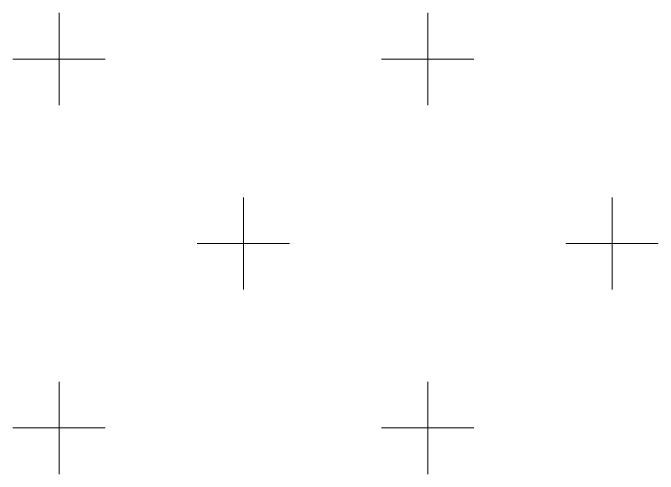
# Model space of a CAD drawing. Header units: millimetres. Extents: x 331487 to 517269, y 198509 to 399936.
# Drawn here: x 394785 to 396097, y 372999 to 373937 of the extents above; entities that cross this region are included whole.
import ezdxf

# ---------------------------------------------------------------- set-up
doc = ezdxf.new("R2010")
doc.units = ezdxf.units.MM
doc.header["$MEASUREMENT"] = 0
doc.layers.add('BEAM', color=1, linetype='Continuous', lineweight=5)

msp = doc.modelspace()

# ---------------------------------------------------------------- linework, layer by layer
at = {"layer": 'BEAM', "color": 253, "linetype": 'Continuous', "ltscale": 750}
for p, q in [((394878.6, 373749.5), (394878.6, 373937)), ((395628.6, 373749.5), (395628.6, 373937)), ((394784.8, 373843.2), (394972.3, 373843.2)), ((395534.8, 373843.2), (395722.3, 373843.2)), ((395253.6, 373374.5), (395253.6, 373562)), ((396003.6, 373374.5), (396003.6, 373562)), ((395159.8, 373468.2), (395347.3, 373468.2)), ((395909.8, 373468.2), (396097.3, 373468.2)), ((394878.6, 372999.5), (394878.6, 373187)), ((395628.6, 372999.5), (395628.6, 373187)), ((394784.8, 373093.2), (394972.3, 373093.2)), ((395534.8, 373093.2), (395722.3, 373093.2))]:
    msp.add_line(p, q, dxfattribs=at)

doc.saveas('drawing.dxf')
